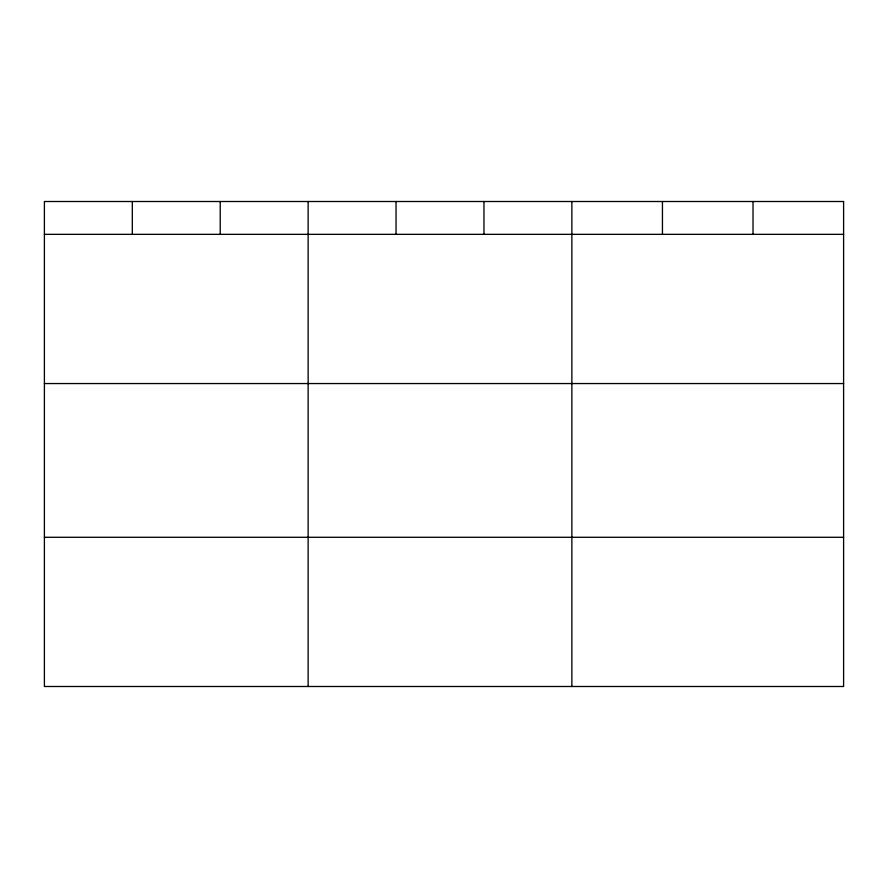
<?xml version="1.0" encoding="UTF-8"?>
<svg xmlns="http://www.w3.org/2000/svg" width="888" height="888" viewBox="0 0 888 888"><rect width="100%" height="100%" fill="white"/><g stroke="black" fill="none" stroke-linecap="round" stroke-linejoin="round"><path stroke-width="1.33" d="M44.4 234.343L843.6 234.343M44.4 383.549L843.6 383.549M44.4 537.284L843.6 537.284M753.024 201.509L753.024 234.343M662.448 201.509L662.448 234.343M571.872 201.509L571.872 686.491M483.96 201.509L483.96 234.343M396.048 201.509L396.048 234.343M308.136 201.509L308.136 686.491M220.224 201.509L220.224 234.343M132.312 201.509L132.312 234.343M843.6 201.509L44.4 201.509L44.4 686.491L843.6 686.491L843.6 201.509"/></g></svg>
